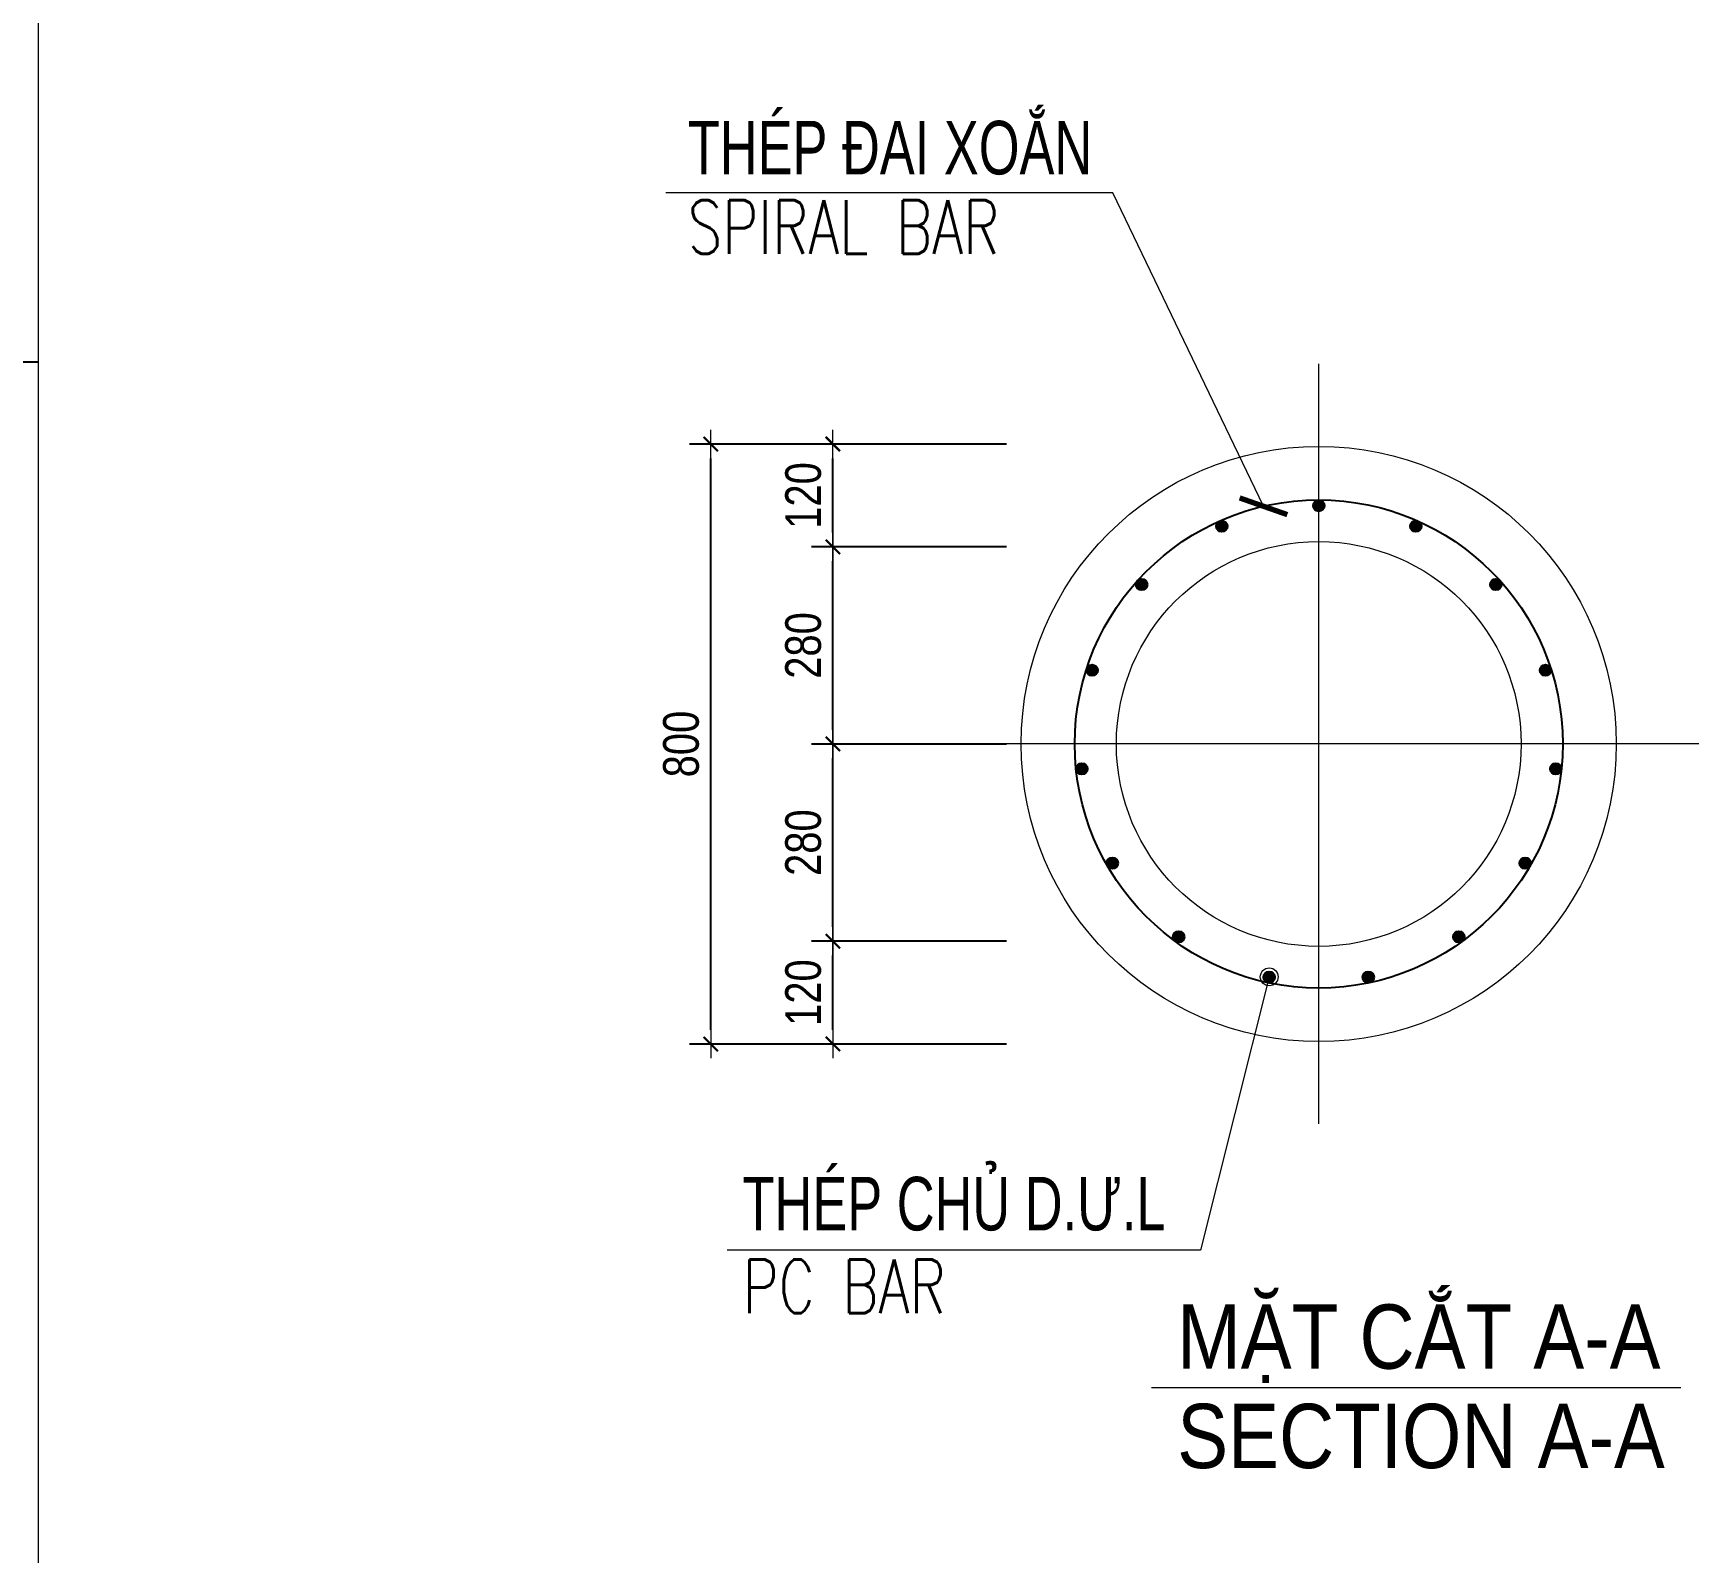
# Model space of a CAD drawing. Header units: millimetres. Extents: x -2123450 to -961021, y -260876 to 649159.
# Drawn here: x -1637070 to -1625410, y 32043 to 42679 of the extents above; entities that cross this region are included whole.
import ezdxf

# ---------------------------------------------------------------- set-up
doc = ezdxf.new("R2010")
doc.units = ezdxf.units.MM
doc.header["$LTSCALE"] = 1000
doc.header["$MEASUREMENT"] = 0
doc.header["$PDMODE"] = 66
doc.linetypes.add('CENTER2', pattern=[1.125, 0.75, -0.125, 0.125, -0.125])
doc.linetypes.add('CENTERX2', pattern=[4, 2.5, -0.5, 0.5, -0.5])
doc.layers.get('0').update_dxf_attribs({"linetype": 'CONTINUOUS'})
doc.layers.get('DEFPOINTS').update_dxf_attribs({"linetype": 'CONTINUOUS'})
for name, color, linetype, lineweight in [('1.NET BAO-F', 3, 'CONTINUOUS', 20), ('4.DIM-F', 1, 'CONTINUOUS', 15), ('NDC_S_AXIS', 5, 'CENTER2', 15), ('NDC_S_CONTINUOUS', 3, 'CONTINUOUS', 20), ('NDC_S_DIM', 1, 'CONTINUOUS', 9), ('NDC_S_ENG TEXT', 2, 'CONTINUOUS', 9), ('NDC_S_HATCH MATERIAL', 8, 'CONTINUOUS', 13), ('NDC_S_REBAR SECTION', 6, 'CONTINUOUS', 25), ('NDC_S_STIRRUP', 2, 'CONTINUOUS', 25), ('NDC_S_VN TEXT', 7, 'CONTINUOUS', 9)]:
    doc.layers.add(name, color=color, linetype=linetype, lineweight=lineweight)
doc.styles.add('Arial', font='arial.ttf')
doc.styles.add('NDC_ARIAL', font='arial.ttf', dxfattribs={"width": 0.8})
doc.styles.add('NDC_ROMANS', font='romans.shx', dxfattribs={"width": 0.8, "bigfont": 'vns.shx'})
doc.styles.add('Vnsimli', font='vnsimli.shx', dxfattribs={"width": 0.65})
doc.dimstyles.new('D1-1(SC25)', dxfattribs={"dimscale": 25, "dimtxt": 2, "dimasz": 1.5, "dimexe": 1.5, "dimexo": 0, "dimgap": 0.5, "dimtad": 1, "dimdec": 0, "dimzin": 0, "dimdsep": 46, "dimtxsty": 'Vnsimli', "dimblk": 'ARCHTICK', "dimcen": 1, "dimdle": 1.5, "dimclrd": 256, "dimclre": 256, "dimclrt": 2, "dimadec": 0, "dimazin": 0, "dimtfac": 1, "dimtdec": 0, "dimtix": 1, "dimtmove": 2, "dimatfit": 2, "dimldrblk": 'ARCHTICK', "dimfxl": 1, "dimtolj": 1, "dimtzin": 0, "dimlwd": -1, "dimlwe": -1, "dimarcsym": 0})
doc.dimstyles.new('NDC_1-25(25)', dxfattribs={"dimscale": 100, "dimtxt": 2.5, "dimasz": 1, "dimexe": 1.5, "dimexo": 0, "dimgap": 0.8, "dimtad": 1, "dimdec": 0, "dimlfac": 0.25, "dimdsep": 46, "dimtxsty": 'NDC_ARIAL', "dimblk": 'DIMMARK', "dimcen": 49999.938995, "dimdle": 1.5, "dimclrd": 1, "dimclre": 1, "dimclrt": 3, "dimadec": 0, "dimazin": 0, "dimtfac": 1, "dimtdec": 0, "dimtix": 1, "dimtmove": 2, "dimatfit": 3, "dimfxl": 1, "dimarcsym": 0})

# ---------------------------------------------------------------- blocks, each defined once
blk = doc.blocks.new('MAT CAT 1-1')
at = {"layer": 'NDC_S_AXIS', "linetype": 'CENTERX2'}
for p, q in [((0, -0.3192), (0, 0.3192)), ((0.3192, 0), (-0.3192, 0))]:
    blk.add_line(p, q, dxfattribs=at)
at = {"layer": 'NDC_S_CONTINUOUS'}
for radius in [0.25, 0.17]:
    blk.add_circle((0, 0), radius, dxfattribs=at)
at = {"layer": 'NDC_S_STIRRUP', "ltscale": 0.01}
blk.add_circle((0, 0), 0.205, dxfattribs=at)
blk = doc.blocks.new('DIMMARK')
at = {"layer": 'NDC_S_DIM', "color": 1}
blk.add_line((-1.5, 0), (1, 0), dxfattribs=at)
at = {"layer": 'NDC_S_DIM', "color": 2, "const_width": 0.15}
blk.add_lwpolyline([(-0.5, -0.5), (0.5, 0.5)], dxfattribs=at)
blk = doc.blocks.new('*D973')
at = {"layer": 'DEFPOINTS', "color": 0, "transparency": 16777216}
for p in [(-1632327, 39804), (-1630257, 39804), (-1630257, 35604)]:
    blk.add_point(p, dxfattribs=at)
at = {"layer": 'NDC_S_DIM', "color": 1, "lineweight": -2, "transparency": 16777216}
for p, q in [((-1630257, 39804), (-1632477, 39804)), ((-1632327, 35704), (-1632327, 39704)), ((-1630257, 35604), (-1632477, 35604))]:
    blk.add_line(p, q, dxfattribs=at)
at = {"layer": 'NDC_S_DIM', "color": 1, "lineweight": -2, "transparency": 16777216, "xscale": 100, "yscale": 100, "zscale": 100}
for p, rotation in [((-1632327, 39804), 90), ((-1632327, 35604), 270)]:
    blk.add_blockref('DIMMARK', p, dxfattribs=dict(at, rotation=rotation))
at = {"layer": 'NDC_S_DIM', "color": 3, "lineweight": 100, "transparency": 16777216, "insert": (-1632534, 37704), "char_height": 250, "attachment_point": 5, "rotation": 90, "style": 'NDC_ARIAL'}
blk.add_mtext('800', dxfattribs=at)
blk = doc.blocks.new('*D974')
at = {"layer": 'DEFPOINTS', "color": 0, "transparency": 16777216}
for p in [(-1631472, 36324), (-1630257, 36324), (-1630257, 35604)]:
    blk.add_point(p, dxfattribs=at)
at = {"layer": 'NDC_S_DIM', "color": 1, "lineweight": -2, "transparency": 16777216}
for p, q in [((-1630257, 36324), (-1631622, 36324)), ((-1631472, 35704), (-1631472, 36224)), ((-1630257, 35604), (-1631622, 35604))]:
    blk.add_line(p, q, dxfattribs=at)
at = {"layer": 'NDC_S_DIM', "color": 1, "lineweight": -2, "transparency": 16777216, "xscale": 100, "yscale": 100, "zscale": 100}
for p, rotation in [((-1631472, 36324), 90), ((-1631472, 35604), 270)]:
    blk.add_blockref('DIMMARK', p, dxfattribs=dict(at, rotation=rotation))
at = {"layer": 'NDC_S_DIM', "color": 3, "lineweight": 100, "transparency": 16777216, "insert": (-1631679, 35964), "char_height": 250, "attachment_point": 5, "rotation": 90, "style": 'NDC_ARIAL'}
blk.add_mtext('120', dxfattribs=at)
blk = doc.blocks.new('*D975')
at = {"layer": 'DEFPOINTS', "color": 0, "transparency": 16777216}
for p in [(-1631472, 37704), (-1630257, 37704), (-1630257, 36324)]:
    blk.add_point(p, dxfattribs=at)
at = {"layer": 'NDC_S_DIM', "color": 1, "lineweight": -2, "transparency": 16777216}
for p, q in [((-1630257, 37704), (-1631622, 37704)), ((-1631472, 36424), (-1631472, 37604)), ((-1630257, 36324), (-1631622, 36324))]:
    blk.add_line(p, q, dxfattribs=at)
at = {"layer": 'NDC_S_DIM', "color": 1, "lineweight": -2, "transparency": 16777216, "xscale": 100, "yscale": 100, "zscale": 100}
for p, rotation in [((-1631472, 37704), 90), ((-1631472, 36324), 270)]:
    blk.add_blockref('DIMMARK', p, dxfattribs=dict(at, rotation=rotation))
at = {"layer": 'NDC_S_DIM', "color": 3, "lineweight": 100, "transparency": 16777216, "insert": (-1631679, 37014), "char_height": 250, "attachment_point": 5, "rotation": 90, "style": 'NDC_ARIAL'}
blk.add_mtext('280', dxfattribs=at)
blk = doc.blocks.new('*D976')
at = {"layer": 'DEFPOINTS', "color": 0, "transparency": 16777216}
for p in [(-1631472, 39084), (-1630257, 39084), (-1630257, 37704)]:
    blk.add_point(p, dxfattribs=at)
at = {"layer": 'NDC_S_DIM', "color": 1, "lineweight": -2, "transparency": 16777216}
for p, q in [((-1630257, 39084), (-1631622, 39084)), ((-1631472, 37804), (-1631472, 38984)), ((-1630257, 37704), (-1631622, 37704))]:
    blk.add_line(p, q, dxfattribs=at)
at = {"layer": 'NDC_S_DIM', "color": 1, "lineweight": -2, "transparency": 16777216, "xscale": 100, "yscale": 100, "zscale": 100}
for p, rotation in [((-1631472, 39084), 90), ((-1631472, 37704), 270)]:
    blk.add_blockref('DIMMARK', p, dxfattribs=dict(at, rotation=rotation))
at = {"layer": 'NDC_S_DIM', "color": 3, "lineweight": 100, "transparency": 16777216, "insert": (-1631679, 38394), "char_height": 250, "attachment_point": 5, "rotation": 90, "style": 'NDC_ARIAL'}
blk.add_mtext('280', dxfattribs=at)
blk = doc.blocks.new('*D977')
at = {"layer": 'DEFPOINTS', "color": 0, "transparency": 16777216}
for p in [(-1631472, 39804), (-1630257, 39804), (-1630257, 39084)]:
    blk.add_point(p, dxfattribs=at)
at = {"layer": 'NDC_S_DIM', "color": 1, "lineweight": -2, "transparency": 16777216}
for p, q in [((-1630257, 39804), (-1631622, 39804)), ((-1631472, 39184), (-1631472, 39704)), ((-1630257, 39084), (-1631622, 39084))]:
    blk.add_line(p, q, dxfattribs=at)
at = {"layer": 'NDC_S_DIM', "color": 1, "lineweight": -2, "transparency": 16777216, "xscale": 100, "yscale": 100, "zscale": 100}
for p, rotation in [((-1631472, 39804), 90), ((-1631472, 39084), 270)]:
    blk.add_blockref('DIMMARK', p, dxfattribs=dict(at, rotation=rotation))
at = {"layer": 'NDC_S_DIM', "color": 3, "lineweight": 100, "transparency": 16777216, "insert": (-1631679, 39444), "char_height": 250, "attachment_point": 5, "rotation": 90, "style": 'NDC_ARIAL'}
blk.add_mtext('120', dxfattribs=at)
blk = doc.blocks.new('_ArchTick')
at = {"color": 0, "linetype": 'ByBlock', "lineweight": 0, "const_width": 0.15}
blk.add_lwpolyline([(-0.5, -0.5), (0.5, 0.5)], dxfattribs=at)
blk = doc.blocks.new('*U943')
at = {"layer": 'NDC_S_HATCH MATERIAL'}
h = blk.add_hatch(color=256, dxfattribs=at)
h.dxf.hatch_style = 1
edge = h.paths.add_edge_path()
edge.add_arc((0, 0), 40, 0, 360)
at = {"layer": 'NDC_S_REBAR SECTION'}
blk.add_circle((0, 0), 40, dxfattribs=at)
blk = doc.blocks.new('*U944')
at = {"layer": 'NDC_S_REBAR SECTION', "color": 0, "linetype": 'ByBlock', "lineweight": -2, "transparency": 16777216}
blk.add_blockref('*U943', (-1628077, 260064), dxfattribs=at)
for p, rotation in [((-1628756, 259920), 24), ((-1627398, 259920), 336.0000000000001), ((-1629317, 259512), 48.00000000000002), ((-1626837, 259512), 312), ((-1629664, 258912), 72), ((-1626490, 258912), 288.0000000000001), ((-1629736, 258222), 96), ((-1626418, 258222), 264), ((-1629522, 257562), 120), ((-1626632, 257562), 240), ((-1629058, 257046), 144), ((-1627096, 257046), 216), ((-1628424, 256764), 168.0000000000001), ((-1627730, 256764), 192)]:
    blk.add_blockref('*U943', p, dxfattribs=dict(at, rotation=rotation))

msp = doc.modelspace()

# ---------------------------------------------------------------- linework, layer by layer
msp.add_line((-1655445.74, 40380.4), (-1637035.68, 40380.4))
at = {"layer": '4.DIM-F'}
msp.add_line((-1629240.95, 33199.79), (-1625535.34, 33199.79), dxfattribs=at)
at = {"layer": 'NDC_S_CONTINUOUS'}
msp.add_line((-1637035.68, 58213.47), (-1637035.68, -22517.82), dxfattribs=at)

# ---------------------------------------------------------------- block references
at = {"layer": '1.NET BAO-F', "xscale": 8333.333335864481, "yscale": 8333.333335864481, "zscale": 8333.333335864481}
msp.add_blockref('MAT CAT 1-1', (-1628070.45, 37704.42), dxfattribs=at)
at = {"layer": 'NDC_S_REBAR SECTION', "color": 1}
msp.add_blockref('*U944', (6.62, -220691.58), dxfattribs=at)

# ---------------------------------------------------------------- texts
at = {"layer": 'NDC_S_ENG TEXT', "style": 'NDC_ROMANS', "width": 0.75}
for s, p in [('SPIRAL BAR', (-1632488.05, 41135.87)), ('PC BAR', (-1632104.78, 33720.96))]:
    msp.add_text(s, height=375, dxfattribs=at).set_placement(p)
at = {"layer": 'NDC_S_VN TEXT', "style": 'Arial', "width": 0.7}
for s, p in [('THÉP ĐAI XOẮN', (-1632488.05, 41691.45)), ('THÉP CHỦ D.Ư.L', (-1632104.78, 34299.14))]:
    msp.add_text(s, height=375, dxfattribs=at).set_placement(p)
at = {"layer": 'NDC_S_VN TEXT', "lineweight": 70, "style": 'NDC_ARIAL', "width": 0.85}
for s, p in [('MẶT CẮT A-A', (-1629061.35, 33331.08)), ('SECTION A-A', (-1629061.35, 32635.28))]:
    msp.add_text(s, height=450, dxfattribs=at).set_placement(p)

# ---------------------------------------------------------------- dimensions: what is measured, and where the dimension line sits
at = {"layer": 'NDC_S_DIM', "lineweight": 100}
for base, p1, p2, text, picture, middle in [((-1632326.59, 39804.42), (-1630256.59, 35604.42), (-1630256.59, 39804.42), '800', '*D973', (-1632534.23, 37704.42)), ((-1631471.59, 39804.42), (-1630256.59, 39084.42), (-1630256.59, 39804.42), '120', '*D977', (-1631679.23, 39444.42)), ((-1631471.59, 39084.42), (-1630256.59, 37704.42), (-1630256.59, 39084.42), '280', '*D976', (-1631679.23, 38394.42)), ((-1631471.59, 37704.42), (-1630256.59, 36324.42), (-1630256.59, 37704.42), '280', '*D975', (-1631679.23, 37014.42)), ((-1631471.59, 36324.42), (-1630256.59, 35604.42), (-1630256.59, 36324.42), '120', '*D974', (-1631679.23, 35964.42))]:
    dim = msp.add_linear_dim(base=base, p1=p1, p2=p2, angle=90, text=text, dimstyle='NDC_1-25(25)', dxfattribs=at)
    dim.commit()
    dim.dimension.update_dxf_attribs({"geometry": picture, "text_midpoint": middle})

# ---------------------------------------------------------------- leaders
at = {"layer": '4.DIM-F'}
for points, override in [([(-1628457.27, 39368.39), (-1629512.22, 41563.66), (-1632642.23, 41563.66)], {"dimasz": 10}), ([(-1628416.97, 36074.18), (-1628897.49, 34160.05), (-1632211.52, 34160.05)], {"dimasz": 5, "dimldrblk": 'Origin'})]:
    msp.add_leader(points, dimstyle='D1-1(SC25)', override=override, dxfattribs=at)

doc.saveas('drawing.dxf')
